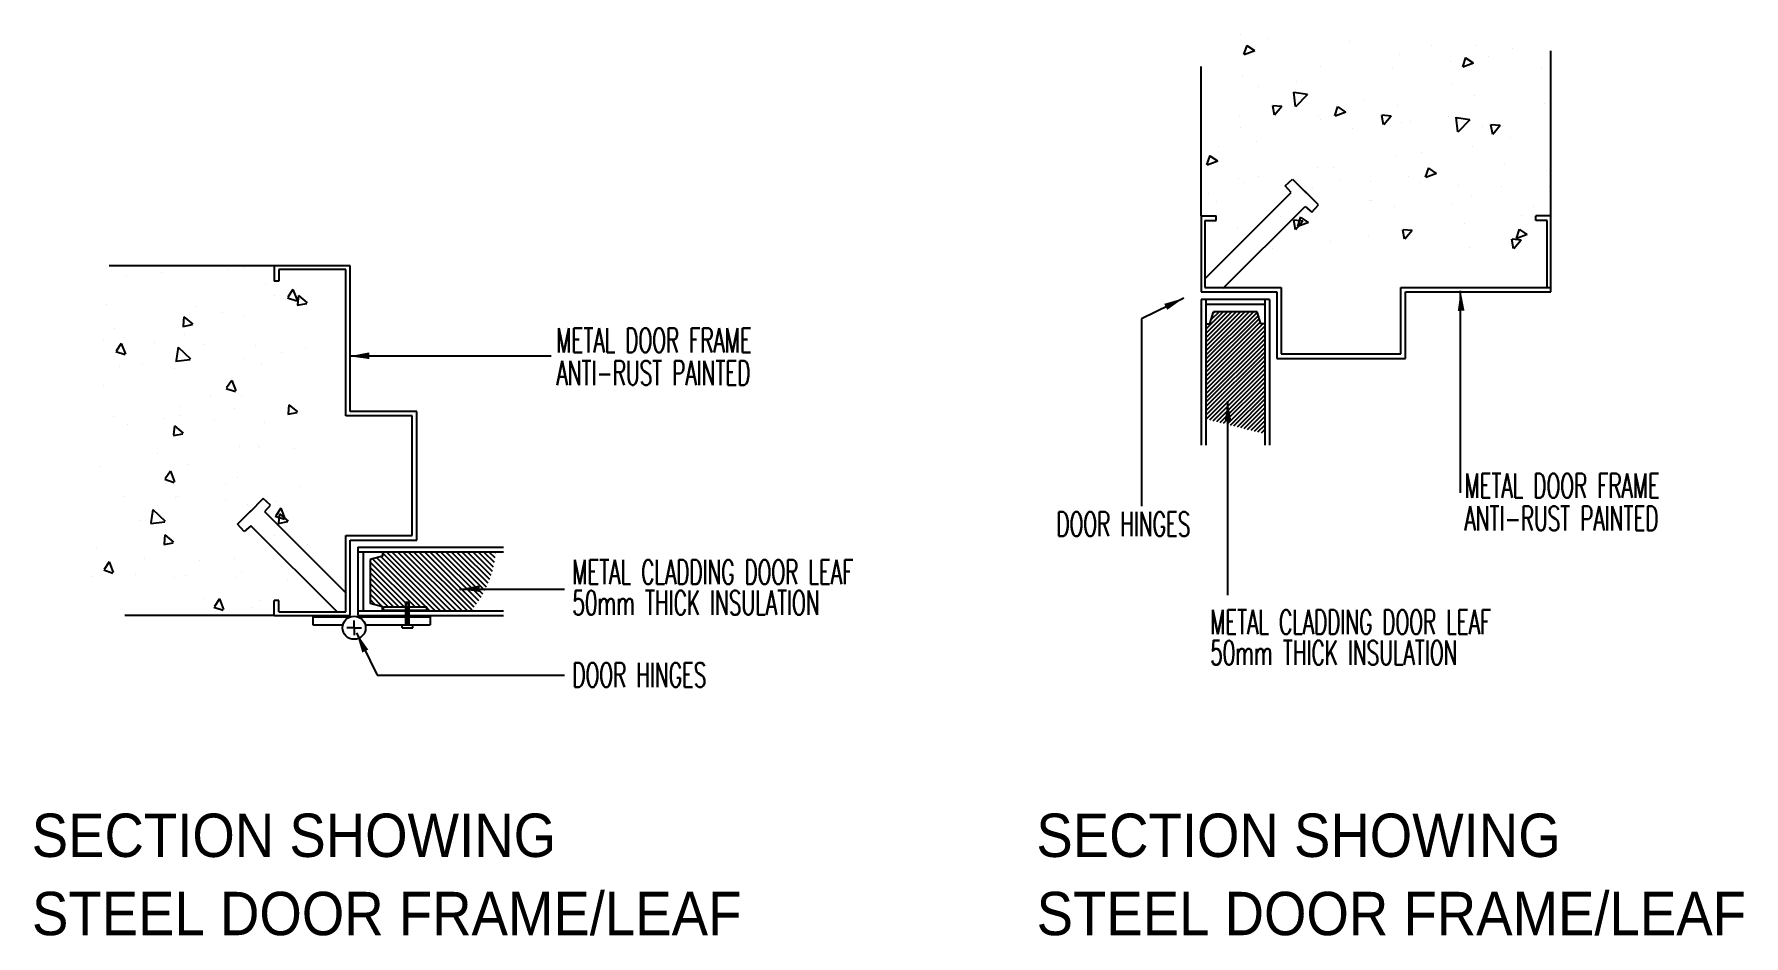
# Model space of a CAD drawing. Extents: x -1710 to 74306, y 106176 to 135285.
# Drawn here: x 62072 to 72187, y 129948 to 135285 of the extents above; entities that cross this region are included whole.
import ezdxf

# ---------------------------------------------------------------- set-up
doc = ezdxf.new("R2010")
doc.units = 0
doc.header["$LTSCALE"] = 1000
doc.header["$MEASUREMENT"] = 0
doc.layers.get('0').update_dxf_attribs({"linetype": 'CONTINUOUS'})
for name, color, linetype in [('DIM', 11, 'CONTINUOUS'), ('DOOR', 3, 'CONTINUOUS'), ('Hatch', 11, 'CONTINUOUS'), ('JAM', 6, 'CONTINUOUS'), ('TXT', 2, 'CONTINUOUS'), ('TXT1', 2, 'CONTINUOUS')]:
    doc.layers.add(name, color=color, linetype=linetype)
doc.styles.add('ROMANS', font='ROMANS.SHX', dxfattribs={"height": 100})
doc.styles.add('TTXT', font='swisse.ttf', dxfattribs={"width": 0.6})

# ---------------------------------------------------------------- blocks, each defined once
blk = doc.blocks.new('*X69')
at = {"color": 0}
for p, q in [((332.9139, 435.0314), (332.9139, 435.0314)), ((332.927, 435.0299), (332.934, 435.0326)), ((332.927, 435.0299), (332.932, 435.0266)), ((332.931, 435.0335), (332.9358, 435.0393)), ((332.931, 435.0335), (332.937, 435.033)), ((332.9324, 435.0263), (332.9344, 435.0324)), ((332.9373, 435.0327), (332.9362, 435.039)), ((332.9652, 435.0384), (332.9652, 435.0384)), ((333.0027, 435.0273), (333.0075, 435.033)), ((333.009, 435.0265), (333.0079, 435.0327)), ((333.0317, 435.031), (333.0317, 435.031)), ((333.0567, 435.0343), (333.0567, 435.0343)), ((333.0946, 435.0393), (333.0946, 435.0393)), ((332.9685, 435.0227), (332.9685, 435.0227)), ((333.0027, 435.0273), (333.0087, 435.0267)), ((333.0664, 435.019), (333.0664, 435.019)), ((333.0708, 435.0219), (333.0778, 435.0246)), ((333.0708, 435.0219), (333.0757, 435.0186)), ((333.0745, 435.021), (333.0793, 435.0267)), ((333.0745, 435.021), (333.0804, 435.0205)), ((333.0761, 435.0183), (333.0781, 435.0243)), ((333.0808, 435.0202), (333.0796, 435.0265)), ((333.1178, 435.0261), (333.1178, 435.0261)), ((332.9228, 435.0117), (332.9228, 435.0117)), ((332.9307, 435.0177), (332.9307, 435.0177)), ((332.9762, 435.0094), (332.9762, 435.0094)), ((333.0145, 435.0115), (333.0145, 435.0115)), ((333.0295, 435.0072), (333.0295, 435.0072)), ((333.0307, 435.0078), (333.0307, 435.0078)), ((333.089, 435.0178), (333.089, 435.0178)), ((333.1314, 435.0082), (333.1314, 435.0082)), ((332.9126, 434.9981), (332.9126, 434.9981)), ((332.9439, 434.9983), (332.9439, 434.9983)), ((332.964, 435.0051), (332.964, 435.0051)), ((332.9724, 434.9977), (332.9724, 434.9977)), ((332.9972, 434.996), (332.9972, 434.996)), ((333.0683, 434.9999), (333.0683, 434.9999)), ((333.0829, 435.0049), (333.0829, 435.0049)), ((333.1363, 435.0027), (333.1363, 435.0027)), ((332.9141, 434.9877), (332.9141, 434.9877)), ((332.9867, 434.9897), (332.9937, 434.9923)), ((332.9867, 434.9897), (332.9917, 434.9863)), ((332.992, 434.986), (332.9941, 434.9921)), ((333.0054, 434.9916), (333.0054, 434.9916)), ((333.0304, 434.9949), (333.0304, 434.9949)), ((333.0506, 434.9937), (333.0506, 434.9937)), ((333.0547, 434.9858), (333.0547, 434.9858)), ((333.0652, 434.9858), (333.0652, 434.9858)), ((333.104, 434.9915), (333.104, 434.9915)), ((333.113, 434.9958), (333.113, 434.9958)), ((333.1166, 434.9928), (333.1166, 434.9928)), ((332.9422, 434.9833), (332.9422, 434.9833)), ((332.9964, 434.9758), (332.9964, 434.9758)), ((333.0133, 434.9783), (333.0133, 434.9783)), ((333.1304, 434.9817), (333.1374, 434.9843)), ((333.1304, 434.9817), (333.1354, 434.9783)), ((333.1358, 434.978), (333.1378, 434.9841)), ((332.9114, 434.9648), (332.9114, 434.9648)), ((332.9381, 434.9658), (332.9381, 434.9658)), ((332.9449, 434.9583), (332.9497, 434.9641)), ((332.9512, 434.9575), (332.95, 434.9638)), ((332.9628, 434.9719), (332.9628, 434.9719)), ((332.9648, 434.9545), (332.9726, 434.9626)), ((332.9741, 434.9528), (332.973, 434.9623)), ((333.1051, 434.9687), (333.1051, 434.9687)), ((333.1302, 434.972), (333.1302, 434.972)), ((332.9449, 434.9583), (332.9509, 434.9578)), ((332.9563, 434.9586), (332.9563, 434.9586)), ((332.9648, 434.9545), (332.9737, 434.9531)), ((332.9791, 434.9521), (332.9791, 434.9521)), ((333.0041, 434.9554), (333.0041, 434.9554)), ((333.0096, 434.9563), (333.0096, 434.9563)), ((333.0166, 434.952), (333.0214, 434.9578)), ((333.0166, 434.952), (333.0226, 434.9515)), ((333.0229, 434.9513), (333.0218, 434.9575)), ((333.042, 434.9604), (333.042, 434.9604)), ((333.0464, 434.9494), (333.0534, 434.9521)), ((333.0517, 434.9458), (333.0538, 434.9518)), ((333.063, 434.9541), (333.063, 434.9541)), ((333.064, 434.9525), (333.064, 434.9525)), ((333.0883, 434.9458), (333.0931, 434.9515)), ((333.0946, 434.945), (333.0935, 434.9512)), ((333.1153, 434.9595), (333.1153, 434.9595)), ((333.1164, 434.9518), (333.1164, 434.9518)), ((332.9159, 434.9438), (332.9159, 434.9438)), ((333.0121, 434.945), (333.0121, 434.945)), ((333.0346, 434.9408), (333.0346, 434.9408)), ((333.0464, 434.9494), (333.0514, 434.946)), ((333.0716, 434.9379), (333.0793, 434.946)), ((333.0808, 434.9363), (333.0797, 434.9458)), ((333.0883, 434.9458), (333.0943, 434.9452)), ((333.0929, 434.9508), (333.0929, 434.9508)), ((332.9615, 434.9386), (332.9615, 434.9386)), ((332.9762, 434.9308), (332.9762, 434.9308)), ((333.0716, 434.9379), (333.0804, 434.9365)), ((333.0788, 434.9293), (333.0788, 434.9293)), ((333.1039, 434.9326), (333.1039, 434.9326)), ((332.9179, 434.9208), (332.9179, 434.9208)), ((332.9624, 434.9171), (332.9694, 434.9198)), ((332.9677, 434.9135), (332.9697, 434.9196)), ((333.0157, 434.921), (333.0157, 434.921)), ((333.0628, 434.9192), (333.0628, 434.9192)), ((333.1141, 434.9262), (333.1141, 434.9262)), ((332.9368, 434.9075), (332.9368, 434.9075)), ((332.9528, 434.9127), (332.9528, 434.9127)), ((332.9624, 434.9171), (332.9674, 434.9138)), ((332.9778, 434.916), (332.9778, 434.916)), ((333.0108, 434.9117), (333.0108, 434.9117)), ((333.1061, 434.9091), (333.1131, 434.9118)), ((333.1061, 434.9091), (333.1111, 434.9058)), ((333.1114, 434.9055), (333.1135, 434.9116)), ((332.9603, 434.9053), (332.9603, 434.9053)), ((332.9902, 434.9053), (332.9902, 434.9053)), ((333.0436, 434.903), (333.0436, 434.903)), ((333.0969, 434.9007), (333.0969, 434.9007)), ((333.1154, 434.8981), (333.1154, 434.8981))]:
    blk.add_line(p, q, dxfattribs=at)
blk = doc.blocks.new('*X68')
at = {"color": 0}
for p, q in [((333.0996, 435.1386), (333.1002, 435.1392)), ((333.0996, 435.1351), (333.1033, 435.1388)), ((333.0996, 435.1316), (333.1063, 435.1383)), ((333.0996, 435.128), (333.1093, 435.1377)), ((333.0996, 435.1245), (333.1121, 435.137)), ((333.0996, 435.1209), (333.1148, 435.1361)), ((333.0996, 435.1174), (333.1174, 435.1352)), ((333.0996, 435.1139), (333.1199, 435.1342)), ((333.0996, 435.1103), (333.1224, 435.1331)), ((333.0996, 435.1068), (333.1248, 435.132)), ((333.0996, 435.1033), (333.1271, 435.1308)), ((333.0996, 435.0997), (333.1293, 435.1295)), ((333.0996, 435.0962), (333.1315, 435.1281)), ((333.0996, 435.0927), (333.1336, 435.1266)), ((333.0996, 435.0891), (333.1356, 435.1251)), ((333.0996, 435.0856), (333.1376, 435.1236)), ((333.0996, 435.0821), (333.1383, 435.1208)), ((333.0996, 435.0785), (333.1383, 435.1173)), ((333.0996, 435.075), (333.1383, 435.1137)), ((333.0996, 435.0714), (333.1383, 435.1102)), ((333.0996, 435.0679), (333.1383, 435.1067)), ((333.1001, 435.0649), (333.1383, 435.1031)), ((333.1026, 435.0638), (333.1383, 435.0996)), ((333.1033, 435.0611), (333.1357, 435.0934)), ((333.1041, 435.0583), (333.1357, 435.0899)), ((333.1062, 435.0568), (333.1357, 435.0864)), ((333.1363, 435.094), (333.1383, 435.096)), ((333.1378, 435.092), (333.1383, 435.0925)), ((333.1378, 435.0884), (333.1383, 435.089)), ((333.1097, 435.0568), (333.1332, 435.0803)), ((333.1133, 435.0568), (333.1357, 435.0793)), ((333.1168, 435.0568), (333.1357, 435.0758)), ((333.1353, 435.0824), (333.1357, 435.0828)), ((333.1378, 435.0849), (333.1383, 435.0854)), ((333.1378, 435.0778), (333.1383, 435.0784)), ((333.1378, 435.0743), (333.1383, 435.0748)), ((333.1203, 435.0568), (333.1357, 435.0722)), ((333.1239, 435.0568), (333.1357, 435.0687)), ((333.1274, 435.0568), (333.1363, 435.0657)), ((333.1378, 435.0707), (333.1383, 435.0713)), ((333.1378, 435.0672), (333.1383, 435.0678)), ((333.1309, 435.0568), (333.1343, 435.0602))]:
    blk.add_line(p, q, dxfattribs=at)

msp = doc.modelspace()

# ---------------------------------------------------------------- hatches: boundary and pattern name
at = {"layer": 'DOOR'}
h = msp.add_hatch(dxfattribs=at)
h.set_pattern_fill('ANSI31', color=11, scale=144, style=0)
h.set_pattern_definition([(45, (656612.986, 1454453.527), (-12.72792206, 12.72792206), [])])
h.paths.add_polyline_path([(69004.3115, 133007.6873), (69352.956, 132919.9989), (69352.956, 133569.2367), (69328.5722, 133569.2367), (69308.677, 133641.6555), (69048.5906, 133641.6555), (69028.6954, 133569.2367), (69004.3115, 133569.2367)])

# ---------------------------------------------------------------- linework, layer by layer
for p, q in [((71046.1338, 134209.0749), (71046.1338, 135185.8781)), ((63492.4034, 133912.8425), (62515.6002, 133912.8425))]:
    msp.add_line(p, q)
at = {"layer": 'DIM', "linetype": 'Continuous'}
for p, q in [((70511.4721, 132570.6565), (70511.4721, 133765.773)), ((65130.8218, 133378.1808), (63935.7053, 133378.1808))]:
    msp.add_line(p, q, dxfattribs=at)
at = {"layer": 'DIM', "color": 2, "linetype": 'Continuous'}
for points in [[(68775.4923, 133652.84), (68758.1855, 133688.4579), (68873.6926, 133722.5693)], [(70534.4055, 133647.5379), (70494.8194, 133646.4912), (70511.4721, 133765.773)], [(64053.9403, 133401.1142), (64054.9871, 133361.528), (63935.7053, 133378.1808)], [(69155.5292, 132994.3481), (69115.943, 132993.3013), (69132.5957, 133112.5832)], [(64707.1302, 132022.2378), (64708.177, 131982.6517), (64588.8951, 131999.3044)], [(64048.6383, 131642.201), (64013.0204, 131624.8942), (63978.909, 131740.4013)]]:
    msp.add_solid(points, dxfattribs=at)
at = {"layer": 'DOOR', "color": 4}
for p, q in [((68976.1338, 134209.0749), (68976.1338, 135092.3369)), ((68997.7338, 133837.0919), (69508.6054, 134347.6815)), ((69474.2105, 134386.2315), (69517.3415, 134426.3683)), ((69508.6054, 134347.6815), (69474.2105, 134386.2315)), ((69517.3415, 134426.3683), (69597.6547, 134346.0957)), ((69670.4171, 134275.1701), (69589.1595, 134354.4867)), ((69106.7943, 133780.6749), (69591.3141, 134264.9272)), ((69591.8441, 134265.4638), (69630.8156, 134231.5471)), ((69630.8156, 134231.5471), (69670.4171, 134275.1701)), ((69028.6954, 133569.2367), (69048.5906, 133641.6555)), ((69308.677, 133641.6555), (69048.5906, 133641.6555)), ((69328.5722, 133569.2367), (69308.677, 133641.6555)), ((69004.3115, 133569.2367), (69028.6954, 133569.2367)), ((69352.956, 133569.2367), (69328.5722, 133569.2367)), ((63426.3081, 132537.1258), (63346.9916, 132455.8682)), ((63469.9312, 132497.5243), (63426.3081, 132537.1258)), ((63275.11, 132384.0501), (63355.3826, 132464.3634)), ((63436.0145, 132458.5528), (63469.9312, 132497.5243)), ((63920.8034, 131973.503), (63436.5511, 132458.0228)), ((63315.2468, 132340.9191), (63275.11, 132384.0501)), ((63353.7968, 132375.3141), (63315.2468, 132340.9191)), ((63864.3864, 131864.4425), (63353.7968, 132375.3141)), ((64132.2416, 132219.6647), (64132.2416, 132195.2809)), ((64132.2416, 132195.2809), (64059.8228, 132175.3856)), ((64059.8228, 132175.3856), (64059.8228, 131915.2993)), ((64132.2416, 131895.404), (64059.8228, 131915.2993)), ((63492.4034, 131842.8425), (62609.1414, 131842.8425)), ((63721.2877, 131835.9873), (63721.2877, 131789.3712)), ((63721.2877, 131835.9873), (63944.4204, 131835.9873)), ((63964.9034, 131770.9111), (63964.9034, 131814.8268)), ((63985.3864, 131835.9873), (64414.9034, 131835.9873)), ((64132.2416, 131871.0202), (64132.2416, 131895.404)), ((64139.6689, 131875.974), (64139.6689, 131894.5527)), ((64139.6689, 131894.5527), (64394.6804, 131894.5527)), ((64139.6689, 131875.974), (64394.6804, 131875.974)), ((64394.6804, 131875.974), (64394.6804, 131894.5527)), ((64414.9034, 131835.9873), (64414.9034, 131789.3712)), ((63721.2877, 131789.3712), (63899.2247, 131789.3712)), ((63964.9034, 131770.9111), (63920.9877, 131770.9111)), ((63964.9034, 131770.9111), (64008.8192, 131770.9111)), ((63964.9034, 131770.9111), (63964.9034, 131726.9953)), ((64030.5822, 131789.3712), (64414.9034, 131789.3712))]:
    msp.add_line(p, q, dxfattribs=at)
at = {"layer": 'DOOR', "color": 6}
for p, q in [((69381.1338, 133714.0749), (68976.1338, 133714.0749)), ((68976.1338, 133714.0749), (68976.1338, 132852.4842)), ((69004.3115, 133714.0749), (69004.3115, 132852.4842)), ((69352.956, 133683.9003), (69004.3115, 133683.9003)), ((69352.956, 133714.0749), (69352.956, 132852.4842)), ((69381.1338, 133714.0749), (69381.1338, 132852.4842)), ((63987.4034, 132247.8425), (64848.9941, 132247.8425)), ((63987.4034, 132247.8425), (63987.4034, 131842.8425)), ((63987.4034, 132219.6647), (64848.9941, 132219.6647)), ((64017.5779, 132219.6647), (64017.5779, 131871.0202)), ((63987.4034, 131871.0202), (64848.9941, 131871.0202)), ((63987.4034, 131842.8425), (64848.9941, 131842.8425))]:
    msp.add_line(p, q, dxfattribs=at)
at = {"layer": 'DOOR'}
for p, q in [((64271.1078, 131789.3712), (64271.1078, 131919.1074)), ((64288.0498, 131920.9074), (64272.9078, 131920.9074)), ((64289.8498, 131789.3712), (64289.8498, 131919.1074)), ((64249.4814, 131769.8985), (64249.4814, 131789.3712)), ((64249.4814, 131769.8985), (64311.4762, 131769.8985)), ((64311.4762, 131769.8985), (64311.4762, 131789.3712))]:
    msp.add_line(p, q, dxfattribs=at)
at = {"layer": 'DOOR', "color": 11}
for p, q in [((64289.8498, 131914.7268), (64271.1078, 131908.1925)), ((64289.8498, 131901.8678), (64271.1078, 131895.3336)), ((64289.8498, 131887.1729), (64271.1078, 131880.6386)), ((64289.8498, 131873.0897), (64271.1078, 131866.5554)), ((64289.8498, 131861.7618), (64271.1078, 131855.2275)), ((64289.8498, 131850.7406), (64271.1078, 131844.2063)), ((64289.8498, 131838.4942), (64271.1078, 131831.96)), ((64289.8498, 131826.8605), (64271.1078, 131820.3262)), ((64289.8498, 131818.9004), (64271.1078, 131812.3662)), ((64289.8498, 131811.553), (64271.1078, 131805.0187)), ((64289.8498, 131801.7561), (64271.1078, 131795.2218))]:
    msp.add_line(p, q, dxfattribs=at)
at = {"layer": 'DOOR'}
msp.add_circle((63964.9034, 131770.9111), 68.2237, dxfattribs=at)
for centre, start, end in [((64272.9078, 131919.1074), 90, 180), ((64288.0498, 131919.1074), 0, 90)]:
    msp.add_arc(centre, 1.8, start, end, dxfattribs=at)
at = {"layer": 'Hatch', "color": 4}
for p, q in [((68873.6926, 133722.5693), (68623.1411, 133600.6439)), ((68623.1411, 133600.6439), (68623.1411, 132491.2144)), ((69132.5957, 133112.5832), (69132.5957, 131964.2879)), ((64588.8951, 131999.3044), (65210.2639, 131999.3044)), ((63978.909, 131740.4013), (64100.8344, 131489.8498)), ((64100.8344, 131489.8498), (65210.2639, 131489.8498))]:
    msp.add_line(p, q, dxfattribs=at)
at = {"layer": 'JAM'}
for p, q in [((68976.1338, 134209.0749), (68976.1338, 133759.0749)), ((68976.1338, 134209.0749), (68997.7338, 134209.0749)), ((68976.1338, 134209.0749), (69066.1338, 134209.0749)), ((68997.7338, 134182.0749), (68997.7338, 133786.0749)), ((68997.7338, 134182.0749), (69066.1338, 134182.0749)), ((69066.1338, 134182.0749), (69066.1338, 134209.0749)), ((71046.1338, 134209.0749), (70956.1338, 134209.0749)), ((70956.1338, 134182.0749), (70956.1338, 134209.0749)), ((71024.5338, 134182.0749), (70956.1338, 134182.0749)), ((71024.5338, 133780.6749), (71024.5338, 134182.0749)), ((71046.1338, 133759.0749), (71046.1338, 134209.0749)), ((63492.4034, 133912.8425), (63492.4034, 133822.8425)), ((63942.4034, 133912.8425), (63492.4034, 133912.8425)), ((63519.4034, 133822.8425), (63492.4034, 133822.8425)), ((63519.4034, 133891.2425), (63519.4034, 133822.8425)), ((63915.4034, 133891.2425), (63519.4034, 133891.2425)), ((63915.4034, 133024.6128), (63915.4034, 133891.2425)), ((63942.4034, 133051.6128), (63942.4034, 133912.8425)), ((68976.1338, 133759.0749), (69423.6011, 133759.0749)), ((68997.7338, 133786.0749), (69450.6011, 133786.0749)), ((69423.6011, 133759.0749), (69423.6011, 133365.3313)), ((69450.6011, 133786.0749), (69450.6011, 133392.3313)), ((70157.9041, 133392.3313), (70157.9041, 133786.0749)), ((70157.9041, 133786.0749), (71046.1338, 133786.0749)), ((70184.9041, 133365.3313), (70184.9041, 133759.0749)), ((70184.9041, 133759.0749), (71046.1338, 133759.0749)), ((69423.6011, 133365.3313), (70184.9041, 133365.3313)), ((69450.6011, 133392.3313), (70157.9041, 133392.3313)), ((64309.147, 133024.6128), (63915.4034, 133024.6128)), ((64336.147, 133051.6128), (63942.4034, 133051.6128)), ((64309.147, 132317.3098), (64309.147, 133024.6128)), ((64336.147, 132290.3098), (64336.147, 133051.6128)), ((63915.4034, 131864.4425), (63915.4034, 132317.3098)), ((63915.4034, 132317.3098), (64309.147, 132317.3098)), ((63942.4034, 132290.3098), (64336.147, 132290.3098)), ((63942.4034, 131842.8425), (63942.4034, 132290.3098)), ((63492.4034, 131842.8425), (63492.4034, 131932.8425)), ((63519.4034, 131932.8425), (63492.4034, 131932.8425)), ((63519.4034, 131864.4425), (63519.4034, 131932.8425)), ((63492.4034, 131842.8425), (63492.4034, 131864.4425)), ((63492.4034, 131842.8425), (63942.4034, 131842.8425)), ((63519.4034, 131864.4425), (63915.4034, 131864.4425))]:
    msp.add_line(p, q, dxfattribs=at)

# ---------------------------------------------------------------- block references
at = {"layer": 'DOOR', "xscale": 9000, "yscale": 9000, "zscale": 9000}
for p, rotation in [((3067249.1851, 4049367.7758), 180), ((-3851666.2975, 3130115.8938), 270)]:
    msp.add_blockref('*X69', p, dxfattribs=dict(at, rotation=rotation))
at = {"layer": 'DOOR', "color": 11, "xscale": 9000, "yscale": 9000, "zscale": 9000, "rotation": 270}
msp.add_blockref('*X68', (-3851451.745, 3130115.8938), dxfattribs=at)

# ---------------------------------------------------------------- texts
at = {"layer": 'TXT', "color": 2, "style": 'ROMANS', "width": 0.6}
for s, p in [('METAL DOOR FRAME', (65162.1577, 133401.2843)), ('ANTI-RUST PAINTED', (65162.1577, 133208.0156)), ('METAL DOOR FRAME', (70534.5756, 132539.3206)), ('DOOR HINGES', (68119.9933, 132312.7763)), ('ANTI-RUST PAINTED', (70534.5756, 132346.0518)), ('METAL CLADDING DOOR LEAF', (65256.5785, 132028.7051)), ('50mm THICK INSULATION', (65256.5785, 131846.7501)), ('METAL CLADDING DOOR LEAF', (69030.1389, 131732.7474)), ('50mm THICK INSULATION', (69030.1389, 131550.7924)), ('DOOR HINGES', (65256.5785, 131420.0316))]:
    msp.add_text(s, height=144, dxfattribs=at).set_placement(p)
at = {"layer": 'TXT1', "color": 6, "style": 'TTXT', "width": 0.9}
for s, p in [('SECTION SHOWING ', (62057.4607, 130414.3646)), ('SECTION SHOWING ', (68001.2647, 130414.3646)), (' STEEL DOOR FRAME/LEAF ', (61969.5104, 129951.346)), (' STEEL DOOR FRAME/LEAF ', (67913.3144, 129951.346))]:
    msp.add_text(s, height=256.7565, dxfattribs=at).set_placement(p)

doc.saveas('drawing.dxf')
